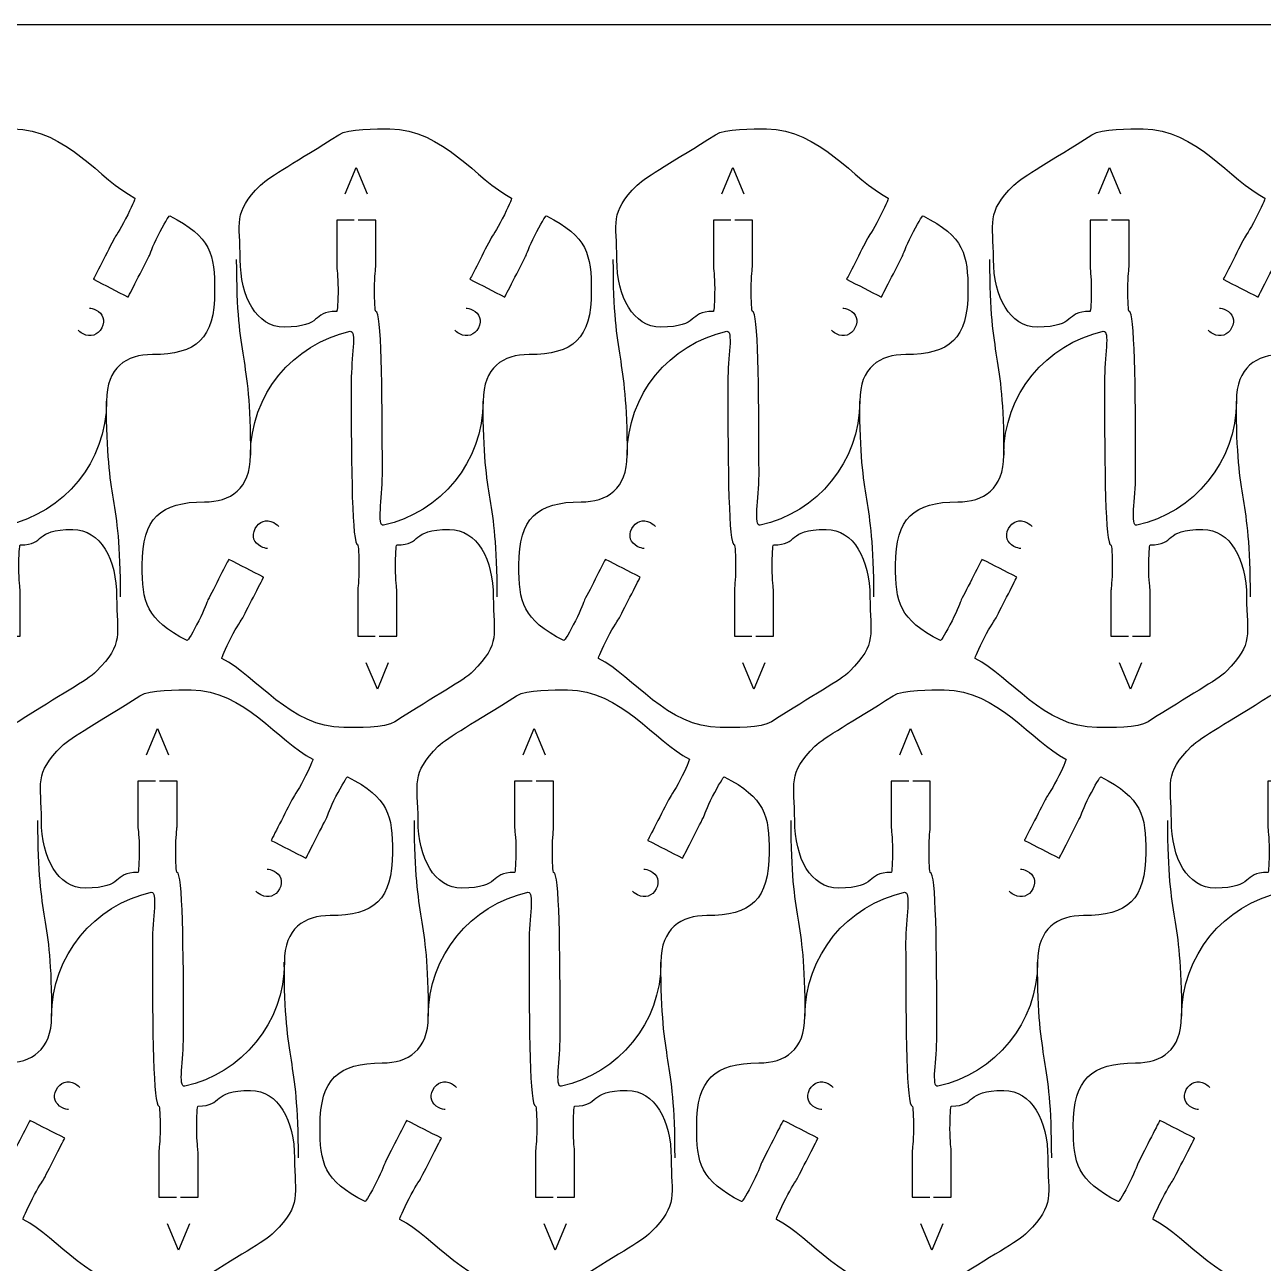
# Model space of a CAD drawing. Extents: x 0 to 300, y 0 to 300.
# Drawn here: x 88 to 183, y 205.1 to 300.1 of the extents above; entities that cross this region are included whole.
import ezdxf

# ---------------------------------------------------------------- set-up
doc = ezdxf.new("R2010")
doc.units = 0
doc.header["$MEASUREMENT"] = 0
doc.layers.add('DEFAULT', color=7, linetype='CONTINUOUS')

msp = doc.modelspace()

# ---------------------------------------------------------------- linework, layer by layer
at = {"layer": 'DEFAULT', "color": 1}
msp.add_lwpolyline([(294.852, 300.1), (5.151, 300.1)], dxfattribs=at)
at = {"layer": 'DEFAULT', "color": 250}
for points in [[(112.631, 287.145), (113.468, 289.166), (114.321, 287.145)], [(141.521, 287.145), (142.359, 289.166), (143.212, 287.145)], [(170.411, 287.145), (171.249, 289.166), (172.102, 287.145)], [(115.932, 251.166), (115.094, 249.145), (114.241, 251.166)], [(144.822, 251.166), (143.984, 249.145), (143.131, 251.166)], [(173.713, 251.166), (172.874, 249.145), (172.021, 251.166)], [(97.381, 244.117), (98.219, 246.138), (99.072, 244.117)], [(126.271, 244.117), (127.11, 246.138), (127.963, 244.117)], [(155.162, 244.117), (156, 246.138), (156.853, 244.117)], [(100.683, 208.138), (99.845, 206.117), (98.992, 208.138)], [(129.573, 208.138), (128.735, 206.117), (127.882, 208.138)], [(158.463, 208.138), (157.625, 206.117), (156.772, 208.138)]]:
    msp.add_lwpolyline(points, dxfattribs=at)
at = {"layer": 'DEFAULT', "color": 1}
for points, knots in [([(84.436, 285.114), (83.987, 285.114), (83.538, 285.114), (83.089, 285.114), (83.089, 283.948), (83.089, 282.781), (83.089, 281.615), (83.089, 281.438), (83.188, 280.832), (83.188, 279.861), (83.188, 278.895), (83.142, 278.112), (83.089, 278.112), (81.06, 278.112), (82.14, 276.916), (79.049, 276.916), (76.936, 276.916), (75.687, 279.226), (75.687, 282.094), (75.687, 284.977), (75.091, 285.643), (77.24, 287.795), (77.952, 288.504), (80.087, 289.633), (83.24, 291.669), (83.995, 292.159), (86.119, 292.113), (87.16, 292.113), (91.234, 292.113), (93.824, 288.18), (96.494, 286.811), (96.544, 286.786), (96.23, 286.07), (95.785, 285.206), (95.348, 284.345), (94.981, 283.851), (94.903, 283.696), (94.505, 282.913), (93.309, 280.578), (93.309, 280.578), (94.199, 280.122), (95.089, 279.667), (95.979, 279.212), (95.979, 279.212), (97.175, 281.551), (97.574, 282.331), (97.651, 282.486), (97.842, 283.072), (98.279, 283.932), (98.724, 284.793), (99.119, 285.471), (99.168, 285.446), (102.34, 283.823), (102.615, 282.507), (102.615, 279.653), (102.615, 276.034), (101.222, 274.806), (97.838, 274.806), (95.856, 274.806), (94.318, 273.832), (94.318, 271.229), (94.318, 266.572), (91.047, 262.681), (86.677, 261.722), (86.147, 261.623), (86.588, 263.729), (86.588, 265.574), (86.588, 272.506), (86.521, 278.112), (86.087, 278.112), (86.031, 278.112), (85.989, 278.895), (85.989, 279.861), (85.989, 280.832), (86.087, 281.438), (86.087, 281.615), (86.087, 282.781), (86.087, 283.948), (86.087, 285.114), (85.637, 285.114), (85.187, 285.114), (84.736, 285.114)], [0, 0, 0, 0, 3.82, 3.82, 3.82, 13.74, 13.74, 13.74, 14.74, 14.74, 14.74, 15.74, 15.74, 15.74, 16.74, 16.74, 16.74, 17.74, 17.74, 17.74, 18.74, 18.74, 18.74, 19.74, 19.74, 19.74, 20.74, 20.74, 20.74, 21.74, 21.74, 21.74, 22.74, 22.74, 22.74, 23.74, 23.74, 23.74, 24.74, 24.74, 24.74, 33.24187, 33.24187, 33.24187, 34.24187, 34.24187, 34.24187, 35.24187, 35.24187, 35.24187, 36.24187, 36.24187, 36.24187, 37.24187, 37.24187, 37.24187, 38.24187, 38.24187, 38.24187, 39.24187, 39.24187, 39.24187, 40.24187, 40.24187, 40.24187, 41.24187, 41.24187, 41.24187, 42.24187, 42.24187, 42.24187, 43.24187, 43.24187, 43.24187, 44.24187, 44.24187, 44.24187, 54.16187, 54.16187, 54.16187, 57.99187, 57.99187, 57.99187, 57.99187]), ([(113.327, 285.114), (112.877, 285.114), (112.428, 285.114), (111.979, 285.114), (111.979, 283.948), (111.979, 282.781), (111.979, 281.615), (111.979, 281.438), (112.078, 280.832), (112.078, 279.861), (112.078, 278.895), (112.032, 278.112), (111.979, 278.112), (109.951, 278.112), (111.03, 276.916), (107.94, 276.916), (105.827, 276.916), (104.578, 279.226), (104.578, 282.094), (104.578, 284.977), (103.982, 285.643), (106.13, 287.795), (106.843, 288.504), (108.977, 289.633), (112.131, 291.669), (112.886, 292.159), (115.009, 292.113), (116.05, 292.113), (120.125, 292.113), (122.714, 288.18), (125.385, 286.811), (125.434, 286.786), (125.12, 286.07), (124.675, 285.206), (124.238, 284.345), (123.871, 283.851), (123.794, 283.696), (123.395, 282.913), (122.199, 280.578), (122.199, 280.578), (123.089, 280.122), (123.979, 279.667), (124.87, 279.212), (124.87, 279.212), (126.065, 281.551), (126.464, 282.331), (126.542, 282.486), (126.732, 283.072), (127.17, 283.932), (127.614, 284.793), (128.009, 285.471), (128.059, 285.446), (131.23, 283.823), (131.505, 282.507), (131.505, 279.653), (131.505, 276.034), (130.112, 274.806), (126.729, 274.806), (124.746, 274.806), (123.208, 273.832), (123.208, 271.229), (123.208, 266.572), (119.938, 262.681), (115.567, 261.722), (115.038, 261.623), (115.479, 263.729), (115.479, 265.574), (115.479, 272.506), (115.412, 278.112), (114.978, 278.112), (114.921, 278.112), (114.879, 278.895), (114.879, 279.861), (114.879, 280.832), (114.978, 281.438), (114.978, 281.615), (114.978, 282.781), (114.978, 283.948), (114.978, 285.114), (114.527, 285.114), (114.077, 285.114), (113.626, 285.114)], [0, 0, 0, 0, 3.82, 3.82, 3.82, 13.74, 13.74, 13.74, 14.74, 14.74, 14.74, 15.74, 15.74, 15.74, 16.74, 16.74, 16.74, 17.74, 17.74, 17.74, 18.74, 18.74, 18.74, 19.74, 19.74, 19.74, 20.74, 20.74, 20.74, 21.74, 21.74, 21.74, 22.74, 22.74, 22.74, 23.74, 23.74, 23.74, 24.74, 24.74, 24.74, 33.24187, 33.24187, 33.24187, 34.24187, 34.24187, 34.24187, 35.24187, 35.24187, 35.24187, 36.24187, 36.24187, 36.24187, 37.24187, 37.24187, 37.24187, 38.24187, 38.24187, 38.24187, 39.24187, 39.24187, 39.24187, 40.24187, 40.24187, 40.24187, 41.24187, 41.24187, 41.24187, 42.24187, 42.24187, 42.24187, 43.24187, 43.24187, 43.24187, 44.24187, 44.24187, 44.24187, 54.16187, 54.16187, 54.16187, 57.99187, 57.99187, 57.99187, 57.99187]), ([(142.217, 285.114), (141.768, 285.114), (141.318, 285.114), (140.869, 285.114), (140.869, 283.948), (140.869, 282.781), (140.869, 281.615), (140.869, 281.438), (140.968, 280.832), (140.968, 279.861), (140.968, 278.895), (140.922, 278.112), (140.869, 278.112), (138.841, 278.112), (139.92, 276.916), (136.83, 276.916), (134.717, 276.916), (133.468, 279.226), (133.468, 282.094), (133.468, 284.977), (132.872, 285.643), (135.02, 287.795), (135.733, 288.504), (137.867, 289.633), (141.021, 291.669), (141.776, 292.159), (143.9, 292.113), (144.94, 292.113), (149.015, 292.113), (151.604, 288.18), (154.275, 286.811), (154.324, 286.786), (154.01, 286.07), (153.566, 285.206), (153.128, 284.345), (152.761, 283.851), (152.684, 283.696), (152.285, 282.913), (151.089, 280.578), (151.089, 280.578), (151.979, 280.122), (152.87, 279.667), (153.76, 279.212), (153.76, 279.212), (154.956, 281.551), (155.354, 282.331), (155.432, 282.486), (155.622, 283.072), (156.06, 283.932), (156.504, 284.793), (156.899, 285.471), (156.949, 285.446), (160.12, 283.823), (160.395, 282.507), (160.395, 279.653), (160.395, 276.034), (159.002, 274.806), (155.619, 274.806), (153.636, 274.806), (152.098, 273.832), (152.098, 271.229), (152.098, 266.572), (148.828, 262.681), (144.457, 261.722), (143.928, 261.623), (144.369, 263.729), (144.369, 265.574), (144.369, 272.506), (144.302, 278.112), (143.868, 278.112), (143.811, 278.112), (143.769, 278.895), (143.769, 279.861), (143.769, 280.832), (143.868, 281.438), (143.868, 281.615), (143.868, 282.781), (143.868, 283.948), (143.868, 285.114), (143.417, 285.114), (142.967, 285.114), (142.517, 285.114)], [0, 0, 0, 0, 3.82, 3.82, 3.82, 13.74, 13.74, 13.74, 14.74, 14.74, 14.74, 15.74, 15.74, 15.74, 16.74, 16.74, 16.74, 17.74, 17.74, 17.74, 18.74, 18.74, 18.74, 19.74, 19.74, 19.74, 20.74, 20.74, 20.74, 21.74, 21.74, 21.74, 22.74, 22.74, 22.74, 23.74, 23.74, 23.74, 24.74, 24.74, 24.74, 33.24187, 33.24187, 33.24187, 34.24187, 34.24187, 34.24187, 35.24187, 35.24187, 35.24187, 36.24187, 36.24187, 36.24187, 37.24187, 37.24187, 37.24187, 38.24187, 38.24187, 38.24187, 39.24187, 39.24187, 39.24187, 40.24187, 40.24187, 40.24187, 41.24187, 41.24187, 41.24187, 42.24187, 42.24187, 42.24187, 43.24187, 43.24187, 43.24187, 44.24187, 44.24187, 44.24187, 54.16187, 54.16187, 54.16187, 57.99187, 57.99187, 57.99187, 57.99187]), ([(171.107, 285.114), (170.658, 285.114), (170.209, 285.114), (169.759, 285.114), (169.759, 283.948), (169.759, 282.781), (169.759, 281.615), (169.759, 281.438), (169.858, 280.832), (169.858, 279.861), (169.858, 278.895), (169.812, 278.112), (169.759, 278.112), (167.731, 278.112), (168.81, 276.916), (165.72, 276.916), (163.607, 276.916), (162.358, 279.226), (162.358, 282.094), (162.358, 284.977), (161.762, 285.643), (163.91, 287.795), (164.623, 288.504), (166.757, 289.633), (169.911, 291.669), (170.666, 292.159), (172.79, 292.113), (173.83, 292.113), (177.905, 292.113), (180.494, 288.18), (183.165, 286.811), (183.214, 286.786), (182.9, 286.07), (182.456, 285.206), (182.018, 284.345), (181.652, 283.851), (181.574, 283.696), (181.175, 282.913), (179.979, 280.578), (179.979, 280.578), (180.87, 280.122), (181.76, 279.667), (182.65, 279.212), (182.65, 279.212), (183.846, 281.551), (184.244, 282.331), (184.322, 282.486), (184.513, 283.072), (184.95, 283.932), (185.394, 284.793), (185.79, 285.471), (185.839, 285.446), (189.01, 283.823), (189.286, 282.507), (189.286, 279.653), (189.286, 276.034), (187.892, 274.806), (184.509, 274.806), (182.526, 274.806), (180.988, 273.832), (180.988, 271.229), (180.988, 266.572), (177.718, 262.681), (173.347, 261.722), (172.818, 261.623), (173.259, 263.729), (173.259, 265.574), (173.259, 272.506), (173.192, 278.112), (172.758, 278.112), (172.702, 278.112), (172.659, 278.895), (172.659, 279.861), (172.659, 280.832), (172.758, 281.438), (172.758, 281.615), (172.758, 282.781), (172.758, 283.948), (172.758, 285.114), (172.308, 285.114), (171.857, 285.114), (171.407, 285.114)], [0, 0, 0, 0, 3.82, 3.82, 3.82, 13.74, 13.74, 13.74, 14.74, 14.74, 14.74, 15.74, 15.74, 15.74, 16.74, 16.74, 16.74, 17.74, 17.74, 17.74, 18.74, 18.74, 18.74, 19.74, 19.74, 19.74, 20.74, 20.74, 20.74, 21.74, 21.74, 21.74, 22.74, 22.74, 22.74, 23.74, 23.74, 23.74, 24.74, 24.74, 24.74, 33.24187, 33.24187, 33.24187, 34.24187, 34.24187, 34.24187, 35.24187, 35.24187, 35.24187, 36.24187, 36.24187, 36.24187, 37.24187, 37.24187, 37.24187, 38.24187, 38.24187, 38.24187, 39.24187, 39.24187, 39.24187, 40.24187, 40.24187, 40.24187, 41.24187, 41.24187, 41.24187, 42.24187, 42.24187, 42.24187, 43.24187, 43.24187, 43.24187, 44.24187, 44.24187, 44.24187, 54.16187, 54.16187, 54.16187, 57.99187, 57.99187, 57.99187, 57.99187]), ([(86.345, 253.198), (86.795, 253.198), (87.246, 253.198), (87.696, 253.198), (87.696, 254.365), (87.696, 255.531), (87.696, 256.698), (87.696, 256.874), (87.597, 257.481), (87.597, 258.451), (87.597, 259.418), (87.643, 260.201), (87.696, 260.201), (89.725, 260.201), (88.641, 261.397), (91.732, 261.397), (93.845, 261.397), (95.097, 259.086), (95.097, 256.218), (95.097, 253.332), (95.694, 252.666), (93.545, 250.517), (92.832, 249.805), (90.695, 248.676), (87.544, 246.64), (86.786, 246.153), (84.666, 246.199), (83.621, 246.199), (79.547, 246.199), (76.957, 250.133), (74.287, 251.498), (74.238, 251.526), (74.555, 252.239), (74.996, 253.103), (75.433, 253.967), (75.8, 254.461), (75.878, 254.613), (76.277, 255.396), (77.473, 257.732), (77.473, 257.732), (76.582, 258.188), (75.692, 258.644), (74.802, 259.1), (74.802, 259.1), (73.606, 256.761), (73.207, 255.982), (73.13, 255.827), (72.939, 255.241), (72.502, 254.38), (72.061, 253.519), (71.666, 252.839), (71.616, 252.867), (68.441, 254.49), (68.166, 255.805), (68.166, 258.659), (68.166, 262.279), (69.563, 263.507), (72.943, 263.507), (74.925, 263.507), (76.467, 264.48), (76.467, 267.084), (76.467, 271.74), (79.737, 275.632), (84.108, 276.591), (84.637, 276.69), (84.196, 274.584), (84.196, 272.739), (84.196, 265.807), (84.264, 260.201), (84.697, 260.201), (84.754, 260.201), (84.796, 259.418), (84.796, 258.451), (84.796, 257.481), (84.697, 256.874), (84.697, 256.698), (84.697, 255.531), (84.697, 254.365), (84.697, 253.198), (85.147, 253.198), (85.596, 253.198), (86.045, 253.198)], [0, 0, 0, 0, 3.83, 3.83, 3.83, 13.75, 13.75, 13.75, 14.75, 14.75, 14.75, 15.75, 15.75, 15.75, 16.75, 16.75, 16.75, 17.75, 17.75, 17.75, 18.75, 18.75, 18.75, 19.75, 19.75, 19.75, 20.75, 20.75, 20.75, 21.75, 21.75, 21.75, 22.75, 22.75, 22.75, 23.75, 23.75, 23.75, 24.75, 24.75, 24.75, 33.256427, 33.256427, 33.256427, 34.256427, 34.256427, 34.256427, 35.256427, 35.256427, 35.256427, 36.256427, 36.256427, 36.256427, 37.256427, 37.256427, 37.256427, 38.256427, 38.256427, 38.256427, 39.256427, 39.256427, 39.256427, 40.256427, 40.256427, 40.256427, 41.256427, 41.256427, 41.256427, 42.256427, 42.256427, 42.256427, 43.256427, 43.256427, 43.256427, 44.256427, 44.256427, 44.256427, 54.176427, 54.176427, 54.176427, 57.996427, 57.996427, 57.996427, 57.996427]), ([(115.235, 253.198), (115.686, 253.198), (116.136, 253.198), (116.586, 253.198), (116.586, 254.365), (116.586, 255.531), (116.586, 256.698), (116.586, 256.874), (116.488, 257.481), (116.488, 258.451), (116.488, 259.418), (116.533, 260.201), (116.586, 260.201), (118.615, 260.201), (117.532, 261.397), (120.622, 261.397), (122.735, 261.397), (123.988, 259.086), (123.988, 256.218), (123.988, 253.332), (124.584, 252.666), (122.435, 250.517), (121.723, 249.805), (119.585, 248.676), (116.435, 246.64), (115.676, 246.153), (113.556, 246.199), (112.512, 246.199), (108.437, 246.199), (105.848, 250.133), (103.177, 251.498), (103.128, 251.526), (103.445, 252.239), (103.886, 253.103), (104.324, 253.967), (104.691, 254.461), (104.768, 254.613), (105.167, 255.396), (106.363, 257.732), (106.363, 257.732), (105.473, 258.188), (104.582, 258.644), (103.692, 259.1), (103.692, 259.1), (102.496, 256.761), (102.098, 255.982), (102.02, 255.827), (101.83, 255.241), (101.392, 254.38), (100.951, 253.519), (100.556, 252.839), (100.507, 252.867), (97.332, 254.49), (97.057, 255.805), (97.057, 258.659), (97.057, 262.279), (98.454, 263.507), (101.833, 263.507), (103.816, 263.507), (105.357, 264.48), (105.357, 267.084), (105.357, 271.74), (108.628, 275.632), (112.999, 276.591), (113.528, 276.69), (113.087, 274.584), (113.087, 272.739), (113.087, 265.807), (113.154, 260.201), (113.588, 260.201), (113.644, 260.201), (113.686, 259.418), (113.686, 258.451), (113.686, 257.481), (113.588, 256.874), (113.588, 256.698), (113.588, 255.531), (113.588, 254.365), (113.588, 253.198), (114.037, 253.198), (114.486, 253.198), (114.935, 253.198)], [0, 0, 0, 0, 3.83, 3.83, 3.83, 13.75, 13.75, 13.75, 14.75, 14.75, 14.75, 15.75, 15.75, 15.75, 16.75, 16.75, 16.75, 17.75, 17.75, 17.75, 18.75, 18.75, 18.75, 19.75, 19.75, 19.75, 20.75, 20.75, 20.75, 21.75, 21.75, 21.75, 22.75, 22.75, 22.75, 23.75, 23.75, 23.75, 24.75, 24.75, 24.75, 33.256427, 33.256427, 33.256427, 34.256427, 34.256427, 34.256427, 35.256427, 35.256427, 35.256427, 36.256427, 36.256427, 36.256427, 37.256427, 37.256427, 37.256427, 38.256427, 38.256427, 38.256427, 39.256427, 39.256427, 39.256427, 40.256427, 40.256427, 40.256427, 41.256427, 41.256427, 41.256427, 42.256427, 42.256427, 42.256427, 43.256427, 43.256427, 43.256427, 44.256427, 44.256427, 44.256427, 54.176427, 54.176427, 54.176427, 57.996427, 57.996427, 57.996427, 57.996427]), ([(144.125, 253.198), (144.576, 253.198), (145.026, 253.198), (145.476, 253.198), (145.476, 254.365), (145.476, 255.531), (145.476, 256.698), (145.476, 256.874), (145.378, 257.481), (145.378, 258.451), (145.378, 259.418), (145.424, 260.201), (145.476, 260.201), (147.505, 260.201), (146.422, 261.397), (149.512, 261.397), (151.625, 261.397), (152.878, 259.086), (152.878, 256.218), (152.878, 253.332), (153.474, 252.666), (151.326, 250.517), (150.613, 249.805), (148.475, 248.676), (145.325, 246.64), (144.566, 246.153), (142.446, 246.199), (141.402, 246.199), (137.327, 246.199), (134.738, 250.133), (132.067, 251.498), (132.018, 251.526), (132.336, 252.239), (132.776, 253.103), (133.214, 253.967), (133.581, 254.461), (133.658, 254.613), (134.057, 255.396), (135.253, 257.732), (135.253, 257.732), (134.363, 258.188), (133.473, 258.644), (132.582, 259.1), (132.582, 259.1), (131.387, 256.761), (130.988, 255.982), (130.91, 255.827), (130.72, 255.241), (130.282, 254.38), (129.841, 253.519), (129.446, 252.839), (129.397, 252.867), (126.222, 254.49), (125.947, 255.805), (125.947, 258.659), (125.947, 262.279), (127.344, 263.507), (130.723, 263.507), (132.706, 263.507), (134.248, 264.48), (134.248, 267.084), (134.248, 271.74), (137.518, 275.632), (141.889, 276.591), (142.418, 276.69), (141.977, 274.584), (141.977, 272.739), (141.977, 265.807), (142.044, 260.201), (142.478, 260.201), (142.534, 260.201), (142.577, 259.418), (142.577, 258.451), (142.577, 257.481), (142.478, 256.874), (142.478, 256.698), (142.478, 255.531), (142.478, 254.365), (142.478, 253.198), (142.927, 253.198), (143.376, 253.198), (143.825, 253.198)], [0, 0, 0, 0, 3.83, 3.83, 3.83, 13.75, 13.75, 13.75, 14.75, 14.75, 14.75, 15.75, 15.75, 15.75, 16.75, 16.75, 16.75, 17.75, 17.75, 17.75, 18.75, 18.75, 18.75, 19.75, 19.75, 19.75, 20.75, 20.75, 20.75, 21.75, 21.75, 21.75, 22.75, 22.75, 22.75, 23.75, 23.75, 23.75, 24.75, 24.75, 24.75, 33.256427, 33.256427, 33.256427, 34.256427, 34.256427, 34.256427, 35.256427, 35.256427, 35.256427, 36.256427, 36.256427, 36.256427, 37.256427, 37.256427, 37.256427, 38.256427, 38.256427, 38.256427, 39.256427, 39.256427, 39.256427, 40.256427, 40.256427, 40.256427, 41.256427, 41.256427, 41.256427, 42.256427, 42.256427, 42.256427, 43.256427, 43.256427, 43.256427, 44.256427, 44.256427, 44.256427, 54.176427, 54.176427, 54.176427, 57.996427, 57.996427, 57.996427, 57.996427]), ([(173.016, 253.198), (173.466, 253.198), (173.916, 253.198), (174.367, 253.198), (174.367, 254.365), (174.367, 255.531), (174.367, 256.698), (174.367, 256.874), (174.268, 257.481), (174.268, 258.451), (174.268, 259.418), (174.314, 260.201), (174.367, 260.201), (176.395, 260.201), (175.312, 261.397), (178.402, 261.397), (180.516, 261.397), (181.768, 259.086), (181.768, 256.218), (181.768, 253.332), (182.364, 252.666), (180.216, 250.517), (179.503, 249.805), (177.365, 248.676), (174.215, 246.64), (173.456, 246.153), (171.336, 246.199), (170.292, 246.199), (166.217, 246.199), (163.628, 250.133), (160.958, 251.498), (160.908, 251.526), (161.226, 252.239), (161.667, 253.103), (162.104, 253.967), (162.471, 254.461), (162.549, 254.613), (162.947, 255.396), (164.143, 257.732), (164.143, 257.732), (163.253, 258.188), (162.363, 258.644), (161.473, 259.1), (161.473, 259.1), (160.277, 256.761), (159.878, 255.982), (159.8, 255.827), (159.61, 255.241), (159.173, 254.38), (158.732, 253.519), (158.336, 252.839), (158.287, 252.867), (155.112, 254.49), (154.837, 255.805), (154.837, 258.659), (154.837, 262.279), (156.234, 263.507), (159.613, 263.507), (161.596, 263.507), (163.138, 264.48), (163.138, 267.084), (163.138, 271.74), (166.408, 275.632), (170.779, 276.591), (171.308, 276.69), (170.867, 274.584), (170.867, 272.739), (170.867, 265.807), (170.934, 260.201), (171.368, 260.201), (171.424, 260.201), (171.467, 259.418), (171.467, 258.451), (171.467, 257.481), (171.368, 256.874), (171.368, 256.698), (171.368, 255.531), (171.368, 254.365), (171.368, 253.198), (171.817, 253.198), (172.266, 253.198), (172.716, 253.198)], [0, 0, 0, 0, 3.83, 3.83, 3.83, 13.75, 13.75, 13.75, 14.75, 14.75, 14.75, 15.75, 15.75, 15.75, 16.75, 16.75, 16.75, 17.75, 17.75, 17.75, 18.75, 18.75, 18.75, 19.75, 19.75, 19.75, 20.75, 20.75, 20.75, 21.75, 21.75, 21.75, 22.75, 22.75, 22.75, 23.75, 23.75, 23.75, 24.75, 24.75, 24.75, 33.256427, 33.256427, 33.256427, 34.256427, 34.256427, 34.256427, 35.256427, 35.256427, 35.256427, 36.256427, 36.256427, 36.256427, 37.256427, 37.256427, 37.256427, 38.256427, 38.256427, 38.256427, 39.256427, 39.256427, 39.256427, 40.256427, 40.256427, 40.256427, 41.256427, 41.256427, 41.256427, 42.256427, 42.256427, 42.256427, 43.256427, 43.256427, 43.256427, 44.256427, 44.256427, 44.256427, 54.176427, 54.176427, 54.176427, 57.996427, 57.996427, 57.996427, 57.996427]), ([(98.077, 242.086), (97.628, 242.086), (97.179, 242.086), (96.73, 242.086), (96.73, 240.919), (96.73, 239.753), (96.73, 238.586), (96.73, 238.41), (96.828, 237.803), (96.828, 236.833), (96.828, 235.867), (96.783, 235.083), (96.73, 235.083), (94.701, 235.083), (95.781, 233.887), (92.69, 233.887), (90.577, 233.887), (89.328, 236.198), (89.328, 239.066), (89.328, 241.948), (88.732, 242.615), (90.881, 244.767), (91.593, 245.476), (93.728, 246.605), (96.881, 248.641), (97.636, 249.131), (99.76, 249.085), (100.801, 249.085), (104.875, 249.085), (107.465, 245.152), (110.135, 243.783), (110.185, 243.758), (109.871, 243.042), (109.426, 242.178), (108.989, 241.317), (108.622, 240.823), (108.544, 240.668), (108.146, 239.885), (106.95, 237.549), (106.95, 237.549), (107.84, 237.094), (108.73, 236.639), (109.62, 236.184), (109.62, 236.184), (110.816, 238.523), (111.215, 239.303), (111.292, 239.458), (111.483, 240.043), (111.92, 240.904), (112.365, 241.765), (112.76, 242.442), (112.809, 242.418), (115.981, 240.795), (116.256, 239.479), (116.256, 236.625), (116.256, 233.005), (114.862, 231.778), (111.479, 231.778), (109.497, 231.778), (107.959, 230.804), (107.959, 228.201), (107.959, 223.544), (104.688, 219.653), (100.317, 218.693), (99.788, 218.595), (100.229, 220.701), (100.229, 222.546), (100.229, 229.478), (100.162, 235.083), (99.728, 235.083), (99.672, 235.083), (99.629, 235.867), (99.629, 236.833), (99.629, 237.803), (99.728, 238.41), (99.728, 238.586), (99.728, 239.753), (99.728, 240.919), (99.728, 242.086), (99.278, 242.086), (98.828, 242.086), (98.377, 242.086)], [0, 0, 0, 0, 3.82, 3.82, 3.82, 13.74, 13.74, 13.74, 14.74, 14.74, 14.74, 15.74, 15.74, 15.74, 16.74, 16.74, 16.74, 17.74, 17.74, 17.74, 18.74, 18.74, 18.74, 19.74, 19.74, 19.74, 20.74, 20.74, 20.74, 21.74, 21.74, 21.74, 22.74, 22.74, 22.74, 23.74, 23.74, 23.74, 24.74, 24.74, 24.74, 33.24187, 33.24187, 33.24187, 34.24187, 34.24187, 34.24187, 35.24187, 35.24187, 35.24187, 36.24187, 36.24187, 36.24187, 37.24187, 37.24187, 37.24187, 38.24187, 38.24187, 38.24187, 39.24187, 39.24187, 39.24187, 40.24187, 40.24187, 40.24187, 41.24187, 41.24187, 41.24187, 42.24187, 42.24187, 42.24187, 43.24187, 43.24187, 43.24187, 44.24187, 44.24187, 44.24187, 54.16187, 54.16187, 54.16187, 57.99187, 57.99187, 57.99187, 57.99187]), ([(126.967, 242.086), (126.518, 242.086), (126.069, 242.086), (125.62, 242.086), (125.62, 240.919), (125.62, 239.753), (125.62, 238.586), (125.62, 238.41), (125.719, 237.803), (125.719, 236.833), (125.719, 235.867), (125.673, 235.083), (125.62, 235.083), (123.591, 235.083), (124.671, 233.887), (121.581, 233.887), (119.467, 233.887), (118.219, 236.198), (118.219, 239.066), (118.219, 241.948), (117.622, 242.615), (119.771, 244.767), (120.483, 245.476), (122.618, 246.605), (125.772, 248.641), (126.526, 249.131), (128.65, 249.085), (129.691, 249.085), (133.765, 249.085), (136.355, 245.152), (139.025, 243.783), (139.075, 243.758), (138.761, 243.042), (138.316, 242.178), (137.879, 241.317), (137.512, 240.823), (137.434, 240.668), (137.036, 239.885), (135.84, 237.549), (135.84, 237.549), (136.73, 237.094), (137.62, 236.639), (138.51, 236.184), (138.51, 236.184), (139.706, 238.523), (140.105, 239.303), (140.182, 239.458), (140.373, 240.043), (140.81, 240.904), (141.255, 241.765), (141.65, 242.442), (141.699, 242.418), (144.871, 240.795), (145.146, 239.479), (145.146, 236.625), (145.146, 233.005), (143.753, 231.778), (140.369, 231.778), (138.387, 231.778), (136.849, 230.804), (136.849, 228.201), (136.849, 223.544), (133.578, 219.653), (129.208, 218.693), (128.678, 218.595), (129.119, 220.701), (129.119, 222.546), (129.119, 229.478), (129.052, 235.083), (128.618, 235.083), (128.562, 235.083), (128.52, 235.867), (128.52, 236.833), (128.52, 237.803), (128.618, 238.41), (128.618, 238.586), (128.618, 239.753), (128.618, 240.919), (128.618, 242.086), (128.168, 242.086), (127.718, 242.086), (127.267, 242.086)], [0, 0, 0, 0, 3.82, 3.82, 3.82, 13.74, 13.74, 13.74, 14.74, 14.74, 14.74, 15.74, 15.74, 15.74, 16.74, 16.74, 16.74, 17.74, 17.74, 17.74, 18.74, 18.74, 18.74, 19.74, 19.74, 19.74, 20.74, 20.74, 20.74, 21.74, 21.74, 21.74, 22.74, 22.74, 22.74, 23.74, 23.74, 23.74, 24.74, 24.74, 24.74, 33.24187, 33.24187, 33.24187, 34.24187, 34.24187, 34.24187, 35.24187, 35.24187, 35.24187, 36.24187, 36.24187, 36.24187, 37.24187, 37.24187, 37.24187, 38.24187, 38.24187, 38.24187, 39.24187, 39.24187, 39.24187, 40.24187, 40.24187, 40.24187, 41.24187, 41.24187, 41.24187, 42.24187, 42.24187, 42.24187, 43.24187, 43.24187, 43.24187, 44.24187, 44.24187, 44.24187, 54.16187, 54.16187, 54.16187, 57.99187, 57.99187, 57.99187, 57.99187]), ([(155.858, 242.086), (155.408, 242.086), (154.959, 242.086), (154.51, 242.086), (154.51, 240.919), (154.51, 239.753), (154.51, 238.586), (154.51, 238.41), (154.609, 237.803), (154.609, 236.833), (154.609, 235.867), (154.563, 235.083), (154.51, 235.083), (152.482, 235.083), (153.561, 233.887), (150.471, 233.887), (148.358, 233.887), (147.109, 236.198), (147.109, 239.066), (147.109, 241.948), (146.513, 242.615), (148.661, 244.767), (149.374, 245.476), (151.508, 246.605), (154.662, 248.641), (155.417, 249.131), (157.54, 249.085), (158.581, 249.085), (162.656, 249.085), (165.245, 245.152), (167.916, 243.783), (167.965, 243.758), (167.651, 243.042), (167.207, 242.178), (166.769, 241.317), (166.402, 240.823), (166.325, 240.668), (165.926, 239.885), (164.73, 237.549), (164.73, 237.549), (165.62, 237.094), (166.51, 236.639), (167.401, 236.184), (167.401, 236.184), (168.596, 238.523), (168.995, 239.303), (169.073, 239.458), (169.263, 240.043), (169.701, 240.904), (170.145, 241.765), (170.54, 242.442), (170.59, 242.418), (173.761, 240.795), (174.036, 239.479), (174.036, 236.625), (174.036, 233.005), (172.643, 231.778), (169.26, 231.778), (167.277, 231.778), (165.739, 230.804), (165.739, 228.201), (165.739, 223.544), (162.469, 219.653), (158.098, 218.693), (157.569, 218.595), (158.01, 220.701), (158.01, 222.546), (158.01, 229.478), (157.943, 235.083), (157.509, 235.083), (157.452, 235.083), (157.41, 235.867), (157.41, 236.833), (157.41, 237.803), (157.509, 238.41), (157.509, 238.586), (157.509, 239.753), (157.509, 240.919), (157.509, 242.086), (157.058, 242.086), (156.608, 242.086), (156.158, 242.086)], [0, 0, 0, 0, 3.82, 3.82, 3.82, 13.74, 13.74, 13.74, 14.74, 14.74, 14.74, 15.74, 15.74, 15.74, 16.74, 16.74, 16.74, 17.74, 17.74, 17.74, 18.74, 18.74, 18.74, 19.74, 19.74, 19.74, 20.74, 20.74, 20.74, 21.74, 21.74, 21.74, 22.74, 22.74, 22.74, 23.74, 23.74, 23.74, 24.74, 24.74, 24.74, 33.24187, 33.24187, 33.24187, 34.24187, 34.24187, 34.24187, 35.24187, 35.24187, 35.24187, 36.24187, 36.24187, 36.24187, 37.24187, 37.24187, 37.24187, 38.24187, 38.24187, 38.24187, 39.24187, 39.24187, 39.24187, 40.24187, 40.24187, 40.24187, 41.24187, 41.24187, 41.24187, 42.24187, 42.24187, 42.24187, 43.24187, 43.24187, 43.24187, 44.24187, 44.24187, 44.24187, 54.16187, 54.16187, 54.16187, 57.99187, 57.99187, 57.99187, 57.99187]), ([(184.748, 242.086), (184.299, 242.086), (183.849, 242.086), (183.4, 242.086), (183.4, 240.919), (183.4, 239.753), (183.4, 238.586), (183.4, 238.41), (183.499, 237.803), (183.499, 236.833), (183.499, 235.867), (183.453, 235.083), (183.4, 235.083), (181.372, 235.083), (182.451, 233.887), (179.361, 233.887), (177.248, 233.887), (175.999, 236.198), (175.999, 239.066), (175.999, 241.948), (175.403, 242.615), (177.551, 244.767), (178.264, 245.476), (180.398, 246.605), (183.552, 248.641), (184.307, 249.131), (186.431, 249.085), (187.471, 249.085), (191.546, 249.085), (194.135, 245.152), (196.806, 243.783), (196.855, 243.758), (196.541, 243.042), (196.097, 242.178), (195.659, 241.317), (195.292, 240.823), (195.215, 240.668), (194.816, 239.885), (193.62, 237.549), (193.62, 237.549), (194.51, 237.094), (195.401, 236.639), (196.291, 236.184), (196.291, 236.184), (197.487, 238.523), (197.885, 239.303), (197.963, 239.458), (198.153, 240.043), (198.591, 240.904), (199.035, 241.765), (199.43, 242.442), (199.48, 242.418), (202.651, 240.795), (202.927, 239.479), (202.927, 236.625), (202.927, 233.005), (201.533, 231.778), (198.15, 231.778), (196.167, 231.778), (194.629, 230.804), (194.629, 228.201), (194.629, 223.544), (191.359, 219.653), (186.988, 218.693), (186.459, 218.595), (186.9, 220.701), (186.9, 222.546), (186.9, 229.478), (186.833, 235.083), (186.399, 235.083), (186.342, 235.083), (186.3, 235.867), (186.3, 236.833), (186.3, 237.803), (186.399, 238.41), (186.399, 238.586), (186.399, 239.753), (186.399, 240.919), (186.399, 242.086), (185.949, 242.086), (185.498, 242.086), (185.048, 242.086)], [0, 0, 0, 0, 3.82, 3.82, 3.82, 13.74, 13.74, 13.74, 14.74, 14.74, 14.74, 15.74, 15.74, 15.74, 16.74, 16.74, 16.74, 17.74, 17.74, 17.74, 18.74, 18.74, 18.74, 19.74, 19.74, 19.74, 20.74, 20.74, 20.74, 21.74, 21.74, 21.74, 22.74, 22.74, 22.74, 23.74, 23.74, 23.74, 24.74, 24.74, 24.74, 33.24187, 33.24187, 33.24187, 34.24187, 34.24187, 34.24187, 35.24187, 35.24187, 35.24187, 36.24187, 36.24187, 36.24187, 37.24187, 37.24187, 37.24187, 38.24187, 38.24187, 38.24187, 39.24187, 39.24187, 39.24187, 40.24187, 40.24187, 40.24187, 41.24187, 41.24187, 41.24187, 42.24187, 42.24187, 42.24187, 43.24187, 43.24187, 43.24187, 44.24187, 44.24187, 44.24187, 54.16187, 54.16187, 54.16187, 57.99187, 57.99187, 57.99187, 57.99187]), ([(99.986, 210.17), (100.436, 210.17), (100.887, 210.17), (101.337, 210.17), (101.337, 211.337), (101.337, 212.503), (101.337, 213.67), (101.337, 213.846), (101.238, 214.453), (101.238, 215.423), (101.238, 216.39), (101.284, 217.173), (101.337, 217.173), (103.365, 217.173), (102.282, 218.369), (105.373, 218.369), (107.486, 218.369), (108.738, 216.058), (108.738, 213.19), (108.738, 210.304), (109.334, 209.637), (107.186, 207.489), (106.473, 206.776), (104.336, 205.648), (101.185, 203.612), (100.427, 203.125), (98.307, 203.171), (97.262, 203.171), (93.188, 203.171), (90.598, 207.105), (87.928, 208.47), (87.878, 208.498), (88.196, 209.211), (88.637, 210.075), (89.074, 210.939), (89.441, 211.433), (89.519, 211.585), (89.918, 212.368), (91.113, 214.703), (91.113, 214.703), (90.223, 215.16), (89.333, 215.616), (88.443, 216.072), (88.443, 216.072), (87.247, 213.733), (86.848, 212.954), (86.771, 212.798), (86.58, 212.213), (86.143, 211.352), (85.702, 210.491), (85.307, 209.81), (85.257, 209.839), (82.082, 211.461), (81.807, 212.777), (81.807, 215.631), (81.807, 219.251), (83.204, 220.478), (86.584, 220.478), (88.566, 220.478), (90.108, 221.452), (90.108, 224.055), (90.108, 228.712), (93.378, 232.603), (97.749, 233.563), (98.278, 233.662), (97.837, 231.556), (97.837, 229.711), (97.837, 222.778), (97.904, 217.173), (98.338, 217.173), (98.395, 217.173), (98.437, 216.39), (98.437, 215.423), (98.437, 214.453), (98.338, 213.846), (98.338, 213.67), (98.338, 212.503), (98.338, 211.337), (98.338, 210.17), (98.788, 210.17), (99.237, 210.17), (99.686, 210.17)], [0, 0, 0, 0, 3.83, 3.83, 3.83, 13.75, 13.75, 13.75, 14.75, 14.75, 14.75, 15.75, 15.75, 15.75, 16.75, 16.75, 16.75, 17.75, 17.75, 17.75, 18.75, 18.75, 18.75, 19.75, 19.75, 19.75, 20.75, 20.75, 20.75, 21.75, 21.75, 21.75, 22.75, 22.75, 22.75, 23.75, 23.75, 23.75, 24.75, 24.75, 24.75, 33.256427, 33.256427, 33.256427, 34.256427, 34.256427, 34.256427, 35.256427, 35.256427, 35.256427, 36.256427, 36.256427, 36.256427, 37.256427, 37.256427, 37.256427, 38.256427, 38.256427, 38.256427, 39.256427, 39.256427, 39.256427, 40.256427, 40.256427, 40.256427, 41.256427, 41.256427, 41.256427, 42.256427, 42.256427, 42.256427, 43.256427, 43.256427, 43.256427, 44.256427, 44.256427, 44.256427, 54.176427, 54.176427, 54.176427, 57.996427, 57.996427, 57.996427, 57.996427]), ([(128.876, 210.17), (129.326, 210.17), (129.777, 210.17), (130.227, 210.17), (130.227, 211.337), (130.227, 212.503), (130.227, 213.67), (130.227, 213.846), (130.128, 214.453), (130.128, 215.423), (130.128, 216.39), (130.174, 217.173), (130.227, 217.173), (132.256, 217.173), (131.173, 218.369), (134.263, 218.369), (136.376, 218.369), (137.628, 216.058), (137.628, 213.19), (137.628, 210.304), (138.225, 209.637), (136.076, 207.489), (135.364, 206.776), (133.226, 205.648), (130.075, 203.612), (129.317, 203.125), (127.197, 203.171), (126.153, 203.171), (122.078, 203.171), (119.489, 207.105), (116.818, 208.47), (116.769, 208.498), (117.086, 209.211), (117.527, 210.075), (117.965, 210.939), (118.331, 211.433), (118.409, 211.585), (118.808, 212.368), (120.004, 214.703), (120.004, 214.703), (119.113, 215.16), (118.223, 215.616), (117.333, 216.072), (117.333, 216.072), (116.137, 213.733), (115.739, 212.954), (115.661, 212.798), (115.47, 212.213), (115.033, 211.352), (114.592, 210.491), (114.197, 209.81), (114.147, 209.839), (110.972, 211.461), (110.697, 212.777), (110.697, 215.631), (110.697, 219.251), (112.094, 220.478), (115.474, 220.478), (117.457, 220.478), (118.998, 221.452), (118.998, 224.055), (118.998, 228.712), (122.268, 232.603), (126.639, 233.563), (127.169, 233.662), (126.728, 231.556), (126.728, 229.711), (126.728, 222.778), (126.795, 217.173), (127.228, 217.173), (127.285, 217.173), (127.327, 216.39), (127.327, 215.423), (127.327, 214.453), (127.228, 213.846), (127.228, 213.67), (127.228, 212.503), (127.228, 211.337), (127.228, 210.17), (127.678, 210.17), (128.127, 210.17), (128.576, 210.17)], [0, 0, 0, 0, 3.83, 3.83, 3.83, 13.75, 13.75, 13.75, 14.75, 14.75, 14.75, 15.75, 15.75, 15.75, 16.75, 16.75, 16.75, 17.75, 17.75, 17.75, 18.75, 18.75, 18.75, 19.75, 19.75, 19.75, 20.75, 20.75, 20.75, 21.75, 21.75, 21.75, 22.75, 22.75, 22.75, 23.75, 23.75, 23.75, 24.75, 24.75, 24.75, 33.256427, 33.256427, 33.256427, 34.256427, 34.256427, 34.256427, 35.256427, 35.256427, 35.256427, 36.256427, 36.256427, 36.256427, 37.256427, 37.256427, 37.256427, 38.256427, 38.256427, 38.256427, 39.256427, 39.256427, 39.256427, 40.256427, 40.256427, 40.256427, 41.256427, 41.256427, 41.256427, 42.256427, 42.256427, 42.256427, 43.256427, 43.256427, 43.256427, 44.256427, 44.256427, 44.256427, 54.176427, 54.176427, 54.176427, 57.996427, 57.996427, 57.996427, 57.996427]), ([(157.766, 210.17), (158.217, 210.17), (158.667, 210.17), (159.117, 210.17), (159.117, 211.337), (159.117, 212.503), (159.117, 213.67), (159.117, 213.846), (159.019, 214.453), (159.019, 215.423), (159.019, 216.39), (159.064, 217.173), (159.117, 217.173), (161.146, 217.173), (160.063, 218.369), (163.153, 218.369), (165.266, 218.369), (166.519, 216.058), (166.519, 213.19), (166.519, 210.304), (167.115, 209.637), (164.966, 207.489), (164.254, 206.776), (162.116, 205.648), (158.966, 203.612), (158.207, 203.125), (156.087, 203.171), (155.043, 203.171), (150.968, 203.171), (148.379, 207.105), (145.708, 208.47), (145.659, 208.498), (145.976, 209.211), (146.417, 210.075), (146.855, 210.939), (147.222, 211.433), (147.299, 211.585), (147.698, 212.368), (148.894, 214.703), (148.894, 214.703), (148.004, 215.16), (147.113, 215.616), (146.223, 216.072), (146.223, 216.072), (145.027, 213.733), (144.629, 212.954), (144.551, 212.798), (144.361, 212.213), (143.923, 211.352), (143.482, 210.491), (143.087, 209.81), (143.038, 209.839), (139.863, 211.461), (139.588, 212.777), (139.588, 215.631), (139.588, 219.251), (140.985, 220.478), (144.364, 220.478), (146.347, 220.478), (147.888, 221.452), (147.888, 224.055), (147.888, 228.712), (151.159, 232.603), (155.53, 233.563), (156.059, 233.662), (155.618, 231.556), (155.618, 229.711), (155.618, 222.778), (155.685, 217.173), (156.119, 217.173), (156.175, 217.173), (156.217, 216.39), (156.217, 215.423), (156.217, 214.453), (156.119, 213.846), (156.119, 213.67), (156.119, 212.503), (156.119, 211.337), (156.119, 210.17), (156.568, 210.17), (157.017, 210.17), (157.466, 210.17)], [0, 0, 0, 0, 3.83, 3.83, 3.83, 13.75, 13.75, 13.75, 14.75, 14.75, 14.75, 15.75, 15.75, 15.75, 16.75, 16.75, 16.75, 17.75, 17.75, 17.75, 18.75, 18.75, 18.75, 19.75, 19.75, 19.75, 20.75, 20.75, 20.75, 21.75, 21.75, 21.75, 22.75, 22.75, 22.75, 23.75, 23.75, 23.75, 24.75, 24.75, 24.75, 33.256427, 33.256427, 33.256427, 34.256427, 34.256427, 34.256427, 35.256427, 35.256427, 35.256427, 36.256427, 36.256427, 36.256427, 37.256427, 37.256427, 37.256427, 38.256427, 38.256427, 38.256427, 39.256427, 39.256427, 39.256427, 40.256427, 40.256427, 40.256427, 41.256427, 41.256427, 41.256427, 42.256427, 42.256427, 42.256427, 43.256427, 43.256427, 43.256427, 44.256427, 44.256427, 44.256427, 54.176427, 54.176427, 54.176427, 57.996427, 57.996427, 57.996427, 57.996427]), ([(186.656, 210.17), (187.107, 210.17), (187.557, 210.17), (188.008, 210.17), (188.008, 211.337), (188.008, 212.503), (188.008, 213.67), (188.008, 213.846), (187.909, 214.453), (187.909, 215.423), (187.909, 216.39), (187.955, 217.173), (188.008, 217.173), (190.036, 217.173), (188.953, 218.369), (192.043, 218.369), (194.156, 218.369), (195.409, 216.058), (195.409, 213.19), (195.409, 210.304), (196.005, 209.637), (193.857, 207.489), (193.144, 206.776), (191.006, 205.648), (187.856, 203.612), (187.097, 203.125), (184.977, 203.171), (183.933, 203.171), (179.858, 203.171), (177.269, 207.105), (174.598, 208.47), (174.549, 208.498), (174.867, 209.211), (175.308, 210.075), (175.745, 210.939), (176.112, 211.433), (176.189, 211.585), (176.588, 212.368), (177.784, 214.703), (177.784, 214.703), (176.894, 215.16), (176.004, 215.616), (175.113, 216.072), (175.113, 216.072), (173.918, 213.733), (173.519, 212.954), (173.441, 212.798), (173.251, 212.213), (172.813, 211.352), (172.372, 210.491), (171.977, 209.81), (171.928, 209.839), (168.753, 211.461), (168.478, 212.777), (168.478, 215.631), (168.478, 219.251), (169.875, 220.478), (173.254, 220.478), (175.237, 220.478), (176.779, 221.452), (176.779, 224.055), (176.779, 228.712), (180.049, 232.603), (184.42, 233.563), (184.949, 233.662), (184.508, 231.556), (184.508, 229.711), (184.508, 222.778), (184.575, 217.173), (185.009, 217.173), (185.065, 217.173), (185.108, 216.39), (185.108, 215.423), (185.108, 214.453), (185.009, 213.846), (185.009, 213.67), (185.009, 212.503), (185.009, 211.337), (185.009, 210.17), (185.458, 210.17), (185.907, 210.17), (186.357, 210.17)], [0, 0, 0, 0, 3.83, 3.83, 3.83, 13.75, 13.75, 13.75, 14.75, 14.75, 14.75, 15.75, 15.75, 15.75, 16.75, 16.75, 16.75, 17.75, 17.75, 17.75, 18.75, 18.75, 18.75, 19.75, 19.75, 19.75, 20.75, 20.75, 20.75, 21.75, 21.75, 21.75, 22.75, 22.75, 22.75, 23.75, 23.75, 23.75, 24.75, 24.75, 24.75, 33.256427, 33.256427, 33.256427, 34.256427, 34.256427, 34.256427, 35.256427, 35.256427, 35.256427, 36.256427, 36.256427, 36.256427, 37.256427, 37.256427, 37.256427, 38.256427, 38.256427, 38.256427, 39.256427, 39.256427, 39.256427, 40.256427, 40.256427, 40.256427, 41.256427, 41.256427, 41.256427, 42.256427, 42.256427, 42.256427, 43.256427, 43.256427, 43.256427, 44.256427, 44.256427, 44.256427, 54.176427, 54.176427, 54.176427, 57.996427, 57.996427, 57.996427, 57.996427])]:
    msp.add_open_spline(points, degree=3, knots=knots, dxfattribs=at)
for points in [[(104.276, 282.093), (104.276, 273.843), (105.356, 275.379), (105.356, 267.083)], [(133.167, 282.093), (133.167, 273.843), (134.247, 275.379), (134.247, 267.083)], [(162.057, 282.093), (162.057, 273.843), (163.137, 275.379), (163.137, 267.083)], [(95.396, 256.219), (95.396, 264.469), (94.316, 262.932), (94.316, 271.229)], [(124.286, 256.219), (124.286, 264.469), (123.207, 262.932), (123.207, 271.229)], [(153.177, 256.219), (153.177, 264.469), (152.097, 262.932), (152.097, 271.229)], [(182.067, 256.219), (182.067, 264.469), (180.987, 262.932), (180.987, 271.229)], [(89.027, 239.065), (89.027, 230.814), (90.107, 232.351), (90.107, 224.055)], [(117.917, 239.065), (117.917, 230.814), (118.997, 232.351), (118.997, 224.055)], [(146.807, 239.065), (146.807, 230.814), (147.887, 232.351), (147.887, 224.055)], [(175.698, 239.065), (175.698, 230.814), (176.778, 232.351), (176.778, 224.055)], [(109.037, 213.19), (109.037, 221.44), (107.957, 219.904), (107.957, 228.2)], [(137.927, 213.19), (137.927, 221.44), (136.847, 219.904), (136.847, 228.2)], [(166.818, 213.19), (166.818, 221.44), (165.738, 219.904), (165.738, 228.2)]]:
    msp.add_open_spline(points, degree=3, dxfattribs=at)
at = {"layer": 'DEFAULT', "color": 250}
for points in [[(93.009, 278.377), (93.116, 278.376), (93.309, 278.332), (93.528, 278.22), (94.035, 277.96), (94.253, 277.445), (93.951, 276.855), (93.663, 276.292), (93.086, 276.105), (92.528, 276.391), (92.304, 276.505), (92.187, 276.626), (92.142, 276.689)], [(121.899, 278.377), (122.006, 278.376), (122.199, 278.332), (122.418, 278.22), (122.925, 277.96), (123.143, 277.445), (122.841, 276.855), (122.553, 276.292), (121.976, 276.105), (121.418, 276.391), (121.194, 276.505), (121.077, 276.626), (121.032, 276.689)], [(150.789, 278.377), (150.897, 278.376), (151.089, 278.332), (151.308, 278.22), (151.815, 277.96), (152.033, 277.445), (151.731, 276.855), (151.443, 276.292), (150.866, 276.105), (150.309, 276.391), (150.084, 276.505), (149.967, 276.626), (149.922, 276.689)], [(179.68, 278.377), (179.787, 278.376), (179.98, 278.332), (180.199, 278.22), (180.706, 277.96), (180.924, 277.445), (180.622, 276.855), (180.333, 276.292), (179.757, 276.105), (179.199, 276.391), (178.974, 276.505), (178.858, 276.626), (178.813, 276.689)], [(106.664, 259.934), (106.556, 259.935), (106.364, 259.98), (106.145, 260.092), (105.638, 260.351), (105.42, 260.867), (105.722, 261.457), (106.01, 262.02), (106.587, 262.206), (107.144, 261.921), (107.369, 261.806), (107.486, 261.686), (107.531, 261.622)], [(135.554, 259.934), (135.447, 259.935), (135.254, 259.98), (135.035, 260.092), (134.528, 260.351), (134.31, 260.867), (134.612, 261.457), (134.9, 262.02), (135.477, 262.206), (136.035, 261.921), (136.259, 261.806), (136.376, 261.686), (136.421, 261.622)], [(164.444, 259.934), (164.337, 259.935), (164.144, 259.98), (163.925, 260.092), (163.418, 260.351), (163.2, 260.867), (163.502, 261.457), (163.79, 262.02), (164.367, 262.206), (164.925, 261.921), (165.149, 261.806), (165.266, 261.686), (165.311, 261.622)], [(106.65, 235.349), (106.757, 235.348), (106.95, 235.303), (107.169, 235.191), (107.676, 234.932), (107.894, 234.416), (107.592, 233.827), (107.304, 233.263), (106.727, 233.077), (106.169, 233.362), (105.945, 233.477), (105.828, 233.597), (105.783, 233.661)], [(135.54, 235.349), (135.647, 235.348), (135.84, 235.303), (136.059, 235.191), (136.566, 234.932), (136.784, 234.416), (136.482, 233.827), (136.194, 233.263), (135.617, 233.077), (135.059, 233.362), (134.835, 233.477), (134.718, 233.597), (134.673, 233.661)], [(164.43, 235.349), (164.538, 235.348), (164.73, 235.303), (164.949, 235.191), (165.456, 234.932), (165.674, 234.416), (165.372, 233.827), (165.084, 233.263), (164.507, 233.077), (163.949, 233.362), (163.725, 233.477), (163.608, 233.597), (163.563, 233.661)], [(91.414, 216.906), (91.307, 216.907), (91.114, 216.952), (90.895, 217.063), (90.388, 217.323), (90.17, 217.839), (90.472, 218.428), (90.76, 218.991), (91.337, 219.178), (91.895, 218.893), (92.119, 218.778), (92.236, 218.658), (92.281, 218.594)], [(120.304, 216.906), (120.197, 216.907), (120.005, 216.952), (119.785, 217.063), (119.279, 217.323), (119.061, 217.839), (119.363, 218.428), (119.651, 218.991), (120.228, 219.178), (120.785, 218.893), (121.01, 218.778), (121.126, 218.658), (121.172, 218.594)], [(149.195, 216.906), (149.087, 216.907), (148.895, 216.952), (148.676, 217.063), (148.169, 217.323), (147.951, 217.839), (148.253, 218.428), (148.541, 218.991), (149.118, 219.178), (149.675, 218.893), (149.9, 218.778), (150.017, 218.658), (150.062, 218.594)], [(178.085, 216.906), (177.978, 216.907), (177.785, 216.952), (177.566, 217.063), (177.059, 217.323), (176.841, 217.839), (177.143, 218.428), (177.431, 218.991), (178.008, 219.178), (178.566, 218.893), (178.79, 218.778), (178.907, 218.658), (178.952, 218.594)]]:
    msp.add_open_spline(points, degree=3, knots=[0, 0, 0, 0, 1, 1, 1, 2, 2, 2, 3, 3, 3, 4, 4, 4, 4], dxfattribs=at)

doc.saveas('drawing.dxf')
